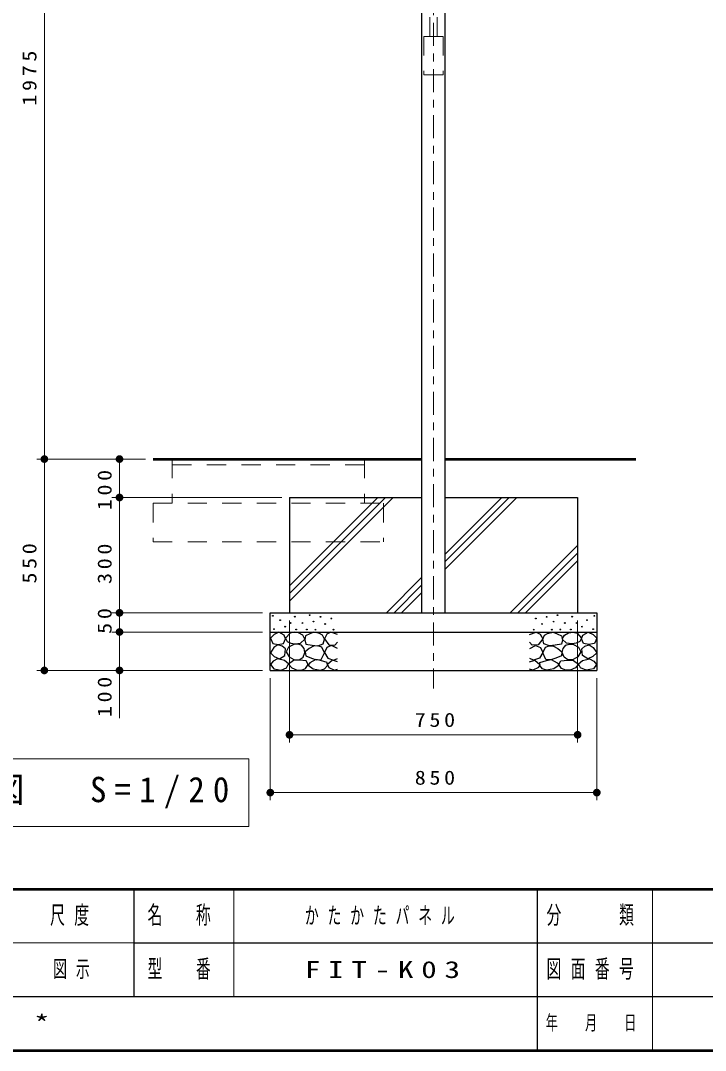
# Model space of a CAD drawing. Units: millimetres on the paper, scale 1:20. Extents: x -385 to 0, y -12 to 267.
# Drawn here: x -202.2 to -113.1, y 0 to 134 of the extents above; entities that cross this region are included whole.
import ezdxf
from ezdxf.enums import TextEntityAlignment as Align

# ---------------------------------------------------------------- set-up
doc = ezdxf.new("R2010")
doc.units = ezdxf.units.MM
doc.linetypes.add('USER1', pattern=[4.5, 2.5, -2])
doc.linetypes.add('USER2', pattern=[6, 3, -1, 1, -1])
doc.layers.add('LY_1', color=7, linetype='Continuous', lineweight=25)
doc.layers.add('LY_2', color=7, linetype='Continuous', lineweight=13)
doc.styles.add('ＭＳ ゴシック', font='')
doc.styles.get('ＭＳ ゴシック').set_extended_font_data('MS Gothic')

# ---------------------------------------------------------------- blocks, each defined once
blk = doc.blocks.new('filled_dot')
at = {"color": 0, "linetype": 'Continuous', "lineweight": -2, "const_width": 1.25}
blk.add_lwpolyline([(-0.625, 0, 1), (0.625, 0, 1)], format="xyb", close=True, dxfattribs=at)

msp = doc.modelspace()

# ---------------------------------------------------------------- linework, layer by layer
at = {"layer": 'LY_1', "lineweight": 13}
for p, q in [((-199.155, 76.937), (-199.155, 175.687)), ((-185.998, 76.937), (-200.155, 76.937)), ((-199.155, 49.437), (-199.155, 76.937)), ((-189.373, 71.937), (-189.373, 76.937)), ((-168.248, 71.937), (-190.373, 71.937)), ((-189.373, 56.937), (-189.373, 71.937)), ((-167.248, 58.461), (-153.772, 71.937)), ((-167.248, 59.451), (-154.761, 71.937)), ((-167.248, 60.441), (-155.751, 71.937)), ((-146.985, 62.601), (-137.649, 71.937)), ((-146.985, 63.591), (-138.639, 71.937)), ((-146.985, 64.581), (-139.629, 71.937)), ((-138.507, 56.937), (-129.748, 65.697)), ((-137.517, 56.937), (-129.748, 64.707)), ((-136.527, 56.937), (-129.748, 63.717)), ((-154.629, 56.937), (-150.01, 61.556)), ((-153.639, 56.937), (-150.01, 60.566)), ((-152.649, 56.937), (-150.01, 59.576)), ((-170.748, 56.937), (-190.373, 56.937)), ((-189.373, 54.437), (-189.373, 56.937)), ((-167.248, 55.937), (-167.248, 40.063)), ((-129.748, 55.937), (-129.748, 40.063)), ((-170.748, 54.437), (-190.373, 54.437)), ((-189.373, 43.227), (-189.373, 54.437)), ((-170.748, 49.437), (-200.155, 49.437)), ((-170.748, 49.437), (-190.373, 49.437)), ((-169.748, 48.437), (-169.748, 32.543)), ((-127.248, 48.437), (-127.248, 32.543)), ((-129.748, 41.063), (-167.248, 41.063)), ((-172.536, 37.943), (-220.336, 37.943)), ((-172.536, 29.143), (-172.536, 37.943)), ((-127.248, 33.543), (-169.748, 33.543)), ((-220.336, 29.143), (-172.536, 29.143))]:
    msp.add_line(p, q, dxfattribs=at)
at = {"layer": 'LY_1', "linetype": 'USER2', "lineweight": 13}
msp.add_line((-148.498, 175.687), (-148.498, 47.078), dxfattribs=at)
at = {"layer": 'LY_1', "linetype": 'USER1', "lineweight": 13}
for p, q in [((-148.973, 131.937), (-148.973, 174.251)), ((-148.023, 131.937), (-148.023, 174.251)), ((-149.748, 131.937), (-149.748, 126.937)), ((-149.748, 131.937), (-147.248, 131.937)), ((-147.248, 131.937), (-147.248, 126.937)), ((-149.748, 126.937), (-147.248, 126.937)), ((-182.498, 76.937), (-182.498, 71.187)), ((-157.498, 76.937), (-157.498, 71.187)), ((-182.498, 76.187), (-157.498, 76.187)), ((-184.998, 71.187), (-154.998, 71.187)), ((-184.998, 71.187), (-184.998, 66.187)), ((-154.998, 71.187), (-154.998, 66.187)), ((-184.998, 66.187), (-154.998, 66.187))]:
    msp.add_line(p, q, dxfattribs=at)
at = {"layer": 'LY_1'}
for p, q in [((-150.01, 56.937), (-150.01, 136.072)), ((-146.985, 56.937), (-146.985, 136.072)), ((-167.248, 71.937), (-167.248, 56.937)), ((-167.248, 71.937), (-150.01, 71.937)), ((-146.985, 71.937), (-129.748, 71.937)), ((-129.748, 71.937), (-129.748, 56.937)), ((-169.748, 49.437), (-169.748, 56.937)), ((-169.748, 56.937), (-127.248, 56.937)), ((-127.248, 56.937), (-127.248, 49.437)), ((-169.748, 54.437), (-127.248, 54.437)), ((-169.748, 49.437), (-127.248, 49.437))]:
    msp.add_line(p, q, dxfattribs=at)
at = {"layer": 'LY_1', "lineweight": 50}
for p, q in [((-184.998, 76.937), (-150.01, 76.937)), ((-146.985, 76.937), (-122.158, 76.937))]:
    msp.add_line(p, q, dxfattribs=at)
at = {"layer": 'LY_1'}
for points in [[(-168.625, 54.407), (-169.259, 54.106), (-169.734, 53.631), (-169.433, 52.934), (-168.704, 52.791), (-168.007, 52.95), (-167.754, 53.536), (-167.944, 54.043)], [(-166.654, 54.412), (-167.181, 54.276), (-167.762, 53.641), (-167.532, 53.222), (-167.075, 52.985), (-166.559, 52.911), (-165.816, 52.979), (-165.248, 53.52), (-165.532, 54.02), (-166.066, 54.33)], [(-164.063, 54.422), (-164.6, 54.198), (-165.146, 53.93), (-165.262, 53.428), (-165.128, 52.865), (-164.305, 52.704), (-163.58, 52.659), (-162.855, 52.918), (-162.703, 53.527), (-162.935, 54.037), (-163.338, 54.261)], [(-132.932, 54.422), (-132.395, 54.198), (-131.849, 53.93), (-131.733, 53.428), (-131.867, 52.865), (-132.69, 52.704), (-133.415, 52.659), (-134.14, 52.918), (-134.293, 53.527), (-134.06, 54.037), (-133.657, 54.261)], [(-130.341, 54.412), (-129.814, 54.276), (-129.233, 53.641), (-129.463, 53.222), (-129.92, 52.985), (-130.436, 52.911), (-131.179, 52.979), (-131.747, 53.52), (-131.463, 54.02), (-130.929, 54.33)], [(-128.37, 54.407), (-127.736, 54.106), (-127.261, 53.631), (-127.562, 52.934), (-128.291, 52.791), (-128.988, 52.95), (-129.241, 53.536), (-129.051, 54.043)], [(-168.752, 52.759), (-169.29, 52.411), (-169.734, 51.73), (-169.227, 51.27), (-168.562, 50.953), (-167.865, 51.397), (-167.785, 52.237), (-168.193, 52.599)], [(-167.289, 51.195), (-166.668, 50.85), (-165.992, 50.803), (-165.478, 51.165), (-165.235, 51.763), (-165.347, 52.3), (-165.694, 52.709), (-166.16, 52.873), (-166.694, 52.817), (-167.384, 52.448), (-167.681, 51.871)], [(-164.113, 52.591), (-164.667, 52.294), (-165.194, 51.875), (-165.14, 51.321), (-164.397, 51.051), (-163.762, 50.834), (-163.113, 50.861), (-162.708, 51.726), (-163.059, 52.483), (-163.563, 52.647)], [(-132.882, 52.591), (-132.328, 52.294), (-131.801, 51.875), (-131.855, 51.321), (-132.598, 51.051), (-133.233, 50.834), (-133.882, 50.861), (-134.287, 51.726), (-133.936, 52.483), (-133.433, 52.647)], [(-129.706, 51.195), (-130.327, 50.85), (-131.003, 50.803), (-131.517, 51.165), (-131.76, 51.763), (-131.649, 52.3), (-131.301, 52.709), (-130.835, 52.873), (-130.301, 52.817), (-129.611, 52.448), (-129.314, 51.871)], [(-128.243, 52.759), (-127.705, 52.411), (-127.261, 51.73), (-127.768, 51.27), (-128.433, 50.953), (-129.13, 51.397), (-129.21, 52.237), (-128.802, 52.599)], [(-168.793, 50.963), (-169.362, 50.644), (-169.699, 50.221), (-169.296, 49.655), (-168.353, 49.452), (-167.637, 49.771), (-167.364, 50.276), (-167.903, 50.732)], [(-128.202, 50.963), (-127.634, 50.644), (-127.296, 50.221), (-127.699, 49.655), (-128.642, 49.452), (-129.358, 49.771), (-129.631, 50.276), (-129.092, 50.732)], [(-165.938, 50.756), (-166.721, 50.715), (-167.384, 50.242), (-166.951, 49.783), (-166.262, 49.472), (-165.697, 49.464), (-165.154, 49.688), (-164.816, 50.215), (-165.073, 50.702)], [(-163.822, 50.847), (-164.593, 50.428), (-164.836, 50.131), (-164.147, 49.644), (-163.201, 49.455), (-162.671, 49.639), (-162.322, 50.063), (-162.349, 50.482), (-163.214, 50.712)], [(-133.173, 50.847), (-132.402, 50.428), (-132.159, 50.131), (-132.848, 49.644), (-133.794, 49.455), (-134.324, 49.639), (-134.673, 50.063), (-134.646, 50.482), (-133.781, 50.712)], [(-131.057, 50.756), (-130.274, 50.715), (-129.611, 50.242), (-130.044, 49.783), (-130.733, 49.472), (-131.298, 49.464), (-131.841, 49.688), (-132.179, 50.215), (-131.922, 50.702)]]:
    msp.add_lwpolyline(points, close=True, dxfattribs=at)
for points in [[(-160.998, 54.102), (-161.853, 54.419), (-162.392, 54.149), (-162.709, 53.547), (-162.122, 52.787), (-161.346, 52.724), (-160.998, 53.12)], [(-135.998, 54.102), (-135.142, 54.419), (-134.603, 54.149), (-134.287, 53.547), (-134.873, 52.787), (-135.649, 52.724), (-135.998, 53.12)], [(-161.013, 52.296), (-161.774, 52.692), (-162.408, 52.438), (-162.709, 51.789), (-162.265, 51.013), (-161.504, 50.775), (-161.013, 50.981)], [(-135.982, 52.296), (-135.221, 52.692), (-134.588, 52.438), (-134.287, 51.789), (-134.73, 51.013), (-135.491, 50.775), (-135.982, 50.981)], [(-160.998, 50.569), (-161.663, 50.775), (-162.312, 50.221), (-162.138, 49.824), (-161.409, 49.46), (-160.998, 49.619)], [(-135.998, 50.569), (-135.332, 50.775), (-134.683, 50.221), (-134.857, 49.824), (-135.586, 49.46), (-135.998, 49.619)]]:
    msp.add_lwpolyline(points, dxfattribs=at)
for centre in [(-169.417, 56.546), (-166.55, 56.435), (-164.627, 56.642), (-163.221, 56.412), (-133.774, 56.412), (-132.368, 56.642), (-130.445, 56.435), (-127.578, 56.546), (-168.467, 55.975), (-167.817, 55.136), (-167.12, 55.611), (-165.573, 55.614), (-164.127, 55.79), (-162.613, 55.479), (-161.802, 56.196), (-135.193, 56.196), (-134.382, 55.479), (-132.868, 55.79), (-131.422, 55.614), (-129.875, 55.611), (-129.178, 55.136), (-128.528, 55.975), (-169.259, 54.803), (-166.375, 54.756), (-164.992, 54.763), (-163.883, 54.736), (-161.532, 54.736), (-135.463, 54.736), (-133.112, 54.736), (-132.003, 54.763), (-130.62, 54.756), (-127.736, 54.803)]:
    msp.add_circle(centre, 0.05, dxfattribs=at)
at = {"layer": 'LY_2', "lineweight": 50}
for p, q in [((-385, 21), (0, 21)), ((-385, 0), (0, 0))]:
    msp.add_line(p, q, dxfattribs=at)
at = {"layer": 'LY_2', "lineweight": 25}
for p, q in [((-187.5, 21), (-187.5, 7)), ((-135, 21), (-135, 0)), ((-187.5, 14), (-70, 14)), ((-242.5, 7), (0, 7))]:
    msp.add_line(p, q, dxfattribs=at)
at = {"layer": 'LY_2'}
for p, q in [((-174.5, 21), (-174.5, 7)), ((-120, 21), (-120, 0)), ((-242.5, 14), (-187.5, 14))]:
    msp.add_line(p, q, dxfattribs=at)

# ---------------------------------------------------------------- block references
at = {"layer": 'LY_1', "lineweight": 13, "xscale": 0.4, "yscale": 0.4}
for p, rotation in [((-199.155, 76.937), 270), ((-199.155, 76.937), 90), ((-189.373, 76.937), 270), ((-189.373, 71.937), 90), ((-189.373, 71.937), 270), ((-189.373, 56.937), 90), ((-189.373, 56.937), 270), ((-189.373, 54.437), 90), ((-189.373, 54.437), 270), ((-199.155, 49.437), 90), ((-189.373, 49.437), 90), ((-129.748, 41.063), 180), ((-127.248, 33.543), 180)]:
    msp.add_blockref('filled_dot', p, dxfattribs=dict(at, rotation=rotation))
for p in [(-167.248, 41.063), (-169.748, 33.543)]:
    msp.add_blockref('filled_dot', p, dxfattribs=at)

# ---------------------------------------------------------------- texts
at = {"layer": 'LY_1', "style": 'ＭＳ ゴシック', "width": 1.35}
msp.add_text('*', height=2.199, dxfattribs=at).set_placement((-200.5, 3.5), align=Align.MIDDLE_LEFT)
at = {"layer": 'LY_1', "char_height": 1.833, "attachment_point": 8, "rotation": 90, "style": 'ＭＳ ゴシック'}
for s, insert in [('\\T1.33;\\W1.15;1975', (-200.155, 126.74)), ('\\T1.33;\\W1.15;100', (-190.373, 73.144)), ('\\T1.33;\\W1.15;550', (-200.155, 63.602)), ('\\T1.33;\\W1.15;300', (-190.373, 63.551)), ('\\T1.34;\\W1.15;50', (-190.373, 56.115)), ('\\T1.33;\\W1.15;100', (-190.373, 46.227))]:
    msp.add_mtext(s, dxfattribs=dict(at, insert=insert))
at = {"layer": 'LY_1', "style": 'ＭＳ ゴシック'}
for s, insert, char_height, attachment_point in [('\\T1.33;\\W1.15;750', (-148.082, 42.063), 1.833, 8), ('\\T1.33;\\W1.15;850', (-148.082, 34.543), 1.833, 8), ('\\T1.5;\\W0.95;側面図\u3000S=1/20', (-196.436, 33.543), 3.299, 5), ('\\T1.64;\\W0.6;かたかたパネル', (-165.25, 17.5), 2.199, 4), ('\\T1.64;\\W0.6;図示', (-198, 10.5), 2.199, 4), ('\\T1.5;\\W1.35;FIT-K03', (-165.25, 10.5), 2.199, 4)]:
    msp.add_mtext(s, dxfattribs=dict(at, insert=insert, char_height=char_height, attachment_point=attachment_point))
at = {"layer": 'LY_2', "attachment_point": 5, "style": 'ＭＳ ゴシック'}
for s, insert, char_height in [('\\T1.64;\\W0.6;尺度', (-195.25, 17.5), 2.346), ('\\T1.64;\\W0.6;名\u3000称', (-181, 17.5), 2.346), ('\\T1.64;\\W0.6;分\u3000\u3000類', (-127.5, 17.5), 2.346), ('\\T1.64;\\W0.6;型\u3000番', (-181, 10.5), 2.346), ('\\T1.64;\\W0.6;図面番号', (-127.5, 10.5), 2.346), ('\\T1.64;\\W0.6;年\u3000月\u3000日', (-127.5, 3.5), 1.906)]:
    msp.add_mtext(s, dxfattribs=dict(at, insert=insert, char_height=char_height))

doc.saveas('drawing.dxf')
